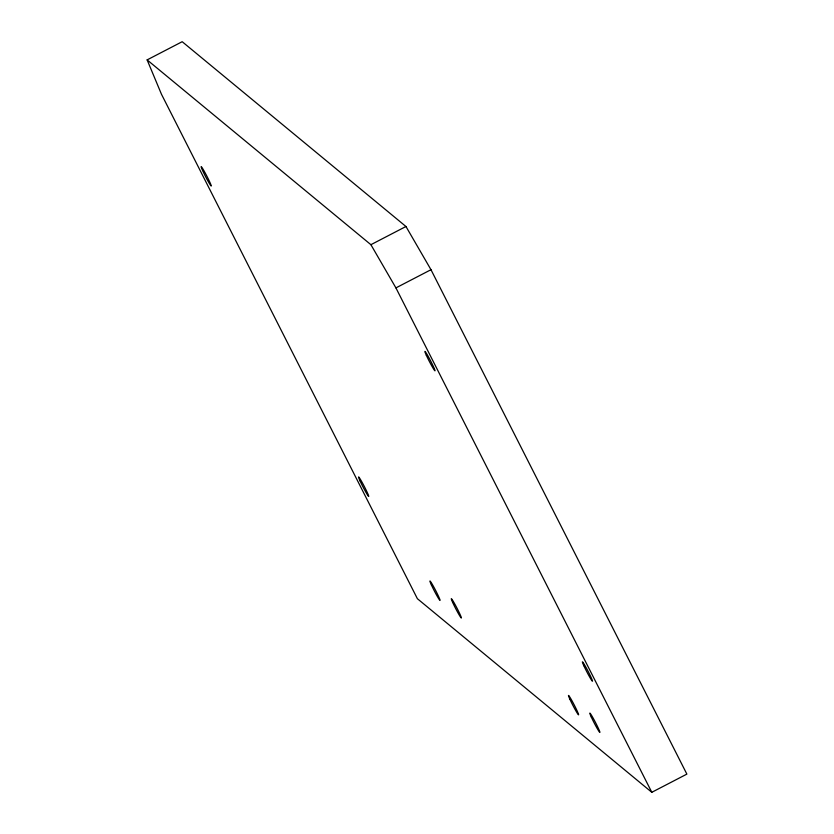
<?xml version="1.0" encoding="UTF-8"?>
<svg xmlns="http://www.w3.org/2000/svg" width="834" height="834" viewBox="0 0 834 834"><rect width="100%" height="100%" fill="white"/><g stroke="black" fill="none" stroke-linecap="round" stroke-linejoin="round"><path stroke-width="1.25" d="M147.128 59.892L182.187 41.7L405.96 226.504L430.98 269.705L686.872 774.108L651.813 792.3L417.386 598.697L161.483 94.284L147.128 59.892L370.901 244.696L395.921 287.897L651.813 792.3M370.901 244.696L405.96 226.504M395.921 287.897L430.98 269.705M426.341 355.294A10.988 0.688 62.6 0 0 434.879 370.796A10.988 0.688 62.6 0 0 428.655 357.202A10.988 0.688 62.6 0 0 426.341 355.294M583.821 665.699A10.988 0.688 62.6 0 0 592.359 681.201A10.988 0.688 62.6 0 0 586.125 667.596A10.988 0.688 62.6 0 0 583.821 665.699M202.568 170.49A10.988 0.688 62.6 0 0 211.096 185.992A10.988 0.688 62.6 0 0 204.872 172.388A10.988 0.688 62.6 0 0 202.568 170.49M360.038 480.895A10.988 0.688 62.6 0 0 368.576 496.397A10.988 0.688 62.6 0 0 362.352 482.792A10.988 0.688 62.6 0 0 360.038 480.895M591.223 716.896A10.988 0.688 62.6 0 0 599.761 732.398A10.988 0.688 62.6 0 0 593.527 718.804A10.988 0.688 62.6 0 0 591.223 716.896M452.695 602.492A10.988 0.688 62.6 0 0 461.223 617.994A10.988 0.688 62.6 0 0 454.999 604.4A10.988 0.688 62.6 0 0 452.695 602.492M569.914 699.299A10.988 0.688 62.6 0 0 578.442 714.801A10.988 0.688 62.6 0 0 572.218 701.196A10.988 0.688 62.6 0 0 569.914 699.299M431.376 584.895A10.988 0.688 62.6 0 0 439.914 600.397A10.988 0.688 62.6 0 0 433.69 586.802A10.988 0.688 62.6 0 0 431.376 584.895"/></g></svg>
